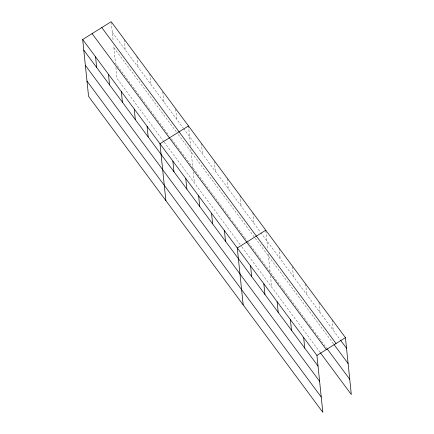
<?xml version="1.0" encoding="UTF-8"?>
<svg xmlns="http://www.w3.org/2000/svg" width="434" height="434" viewBox="0 0 434 434"><rect width="100%" height="100%" fill="white"/><g stroke="black" fill="none" stroke-linecap="round" stroke-linejoin="round"><path stroke-width="0.33" stroke-dasharray="2.17 1.63" d="M112.287 32.333L183.148 127.905M183.549 128.448L260.449 232.163M260.85 232.711L340.099 339.594M113.865 47.594L177.479 133.39M178.282 134.475L333.632 343.999M141.256 98.068L115.493 63.315L113.67 45.684M141.658 98.61L169.038 135.533M171.452 138.793L192.794 167.573L190.906 149.307M193.195 168.115L231.441 219.702M232.244 220.792L244.326 237.078M244.727 237.626L247.95 241.966M248.351 242.508L283.364 289.738M283.765 290.281L309.914 325.543M310.315 326.086L326.807 348.328M163.77 141.56L117.066 78.57L115.883 67.129M164.171 142.108L241.472 246.366M241.874 246.908L319.939 352.196M332.162 319.739L333.258 330.372M318.957 302.498L319.988 312.469M305.612 283.934L306.713 294.561M292.407 266.693L293.438 276.659M279.067 248.123L280.163 258.756M265.858 230.888L267.811 249.756M268.272 254.205L270.094 271.836M270.485 275.65L271.668 287.091M252.908 212.844L254.009 223.477M240.024 195.468L241.125 206.101M227.21 178.754L228.241 188.725M214.325 161.377L215.356 171.349M201.376 143.339L202.472 153.972M188.492 125.963L190.575 146.128M193.249 172.021L194.367 182.833M175.678 109.249L176.709 119.214M162.793 91.872L163.824 101.838M149.838 73.829L150.94 84.462M136.96 56.453L138.055 67.086M124.14 39.744L125.171 49.709M111.261 22.362L113.209 41.235"/><path stroke-width="0.65" d="M82.688 39.489L316.934 355.43L322.809 412.3L88.563 96.359L82.688 39.489L111.191 21.7L345.437 337.641L351.312 394.511L320.341 352.739M188.492 125.963L159.989 143.746L165.864 200.622M265.792 230.221L237.289 248.009L243.165 304.88M316.934 355.43L345.437 337.641M340.5 340.137L346.533 348.274M101.784 27.57L336.03 343.511M334.034 344.542L348.111 363.535M327.209 348.871L349.733 379.256M92.095 33.619L326.341 349.56M83.789 50.122L318.03 366.063M85.362 65.377L319.608 381.318M86.99 81.098L321.231 397.039M303.659 337.527L304.76 348.16M290.384 319.619L291.485 330.252M277.109 301.717L278.21 312.35M263.839 283.814L264.935 294.447M250.564 265.912L251.66 276.545M224.405 230.633L225.506 241.266M211.521 213.257L212.622 223.89M198.642 195.88L199.738 206.513M185.757 178.499L186.853 189.132M172.873 161.123L173.969 171.756M147.104 126.37L148.206 137.003M134.22 108.994L135.321 119.627M121.341 91.617L122.437 102.25M108.457 74.241L109.552 84.874M95.572 56.865L96.668 67.498"/></g></svg>
